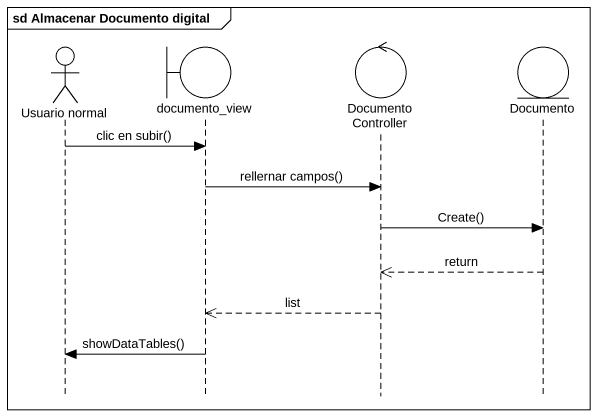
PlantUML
@startuml
mainframe sd Almacenar Documento digital
hide footbox
actor "Usuario normal" as Usuario_normal
boundary documento_view
control DocumentoController
entity Documento

Usuario_normal -> documento_view : clic en subir()
documento_view -> DocumentoController : rellernar campos()
DocumentoController -> Documento : Create()
Documento -->> DocumentoController : return
DocumentoController -->> documento_view : list
documento_view -> Usuario_normal : showDataTables()
@enduml
